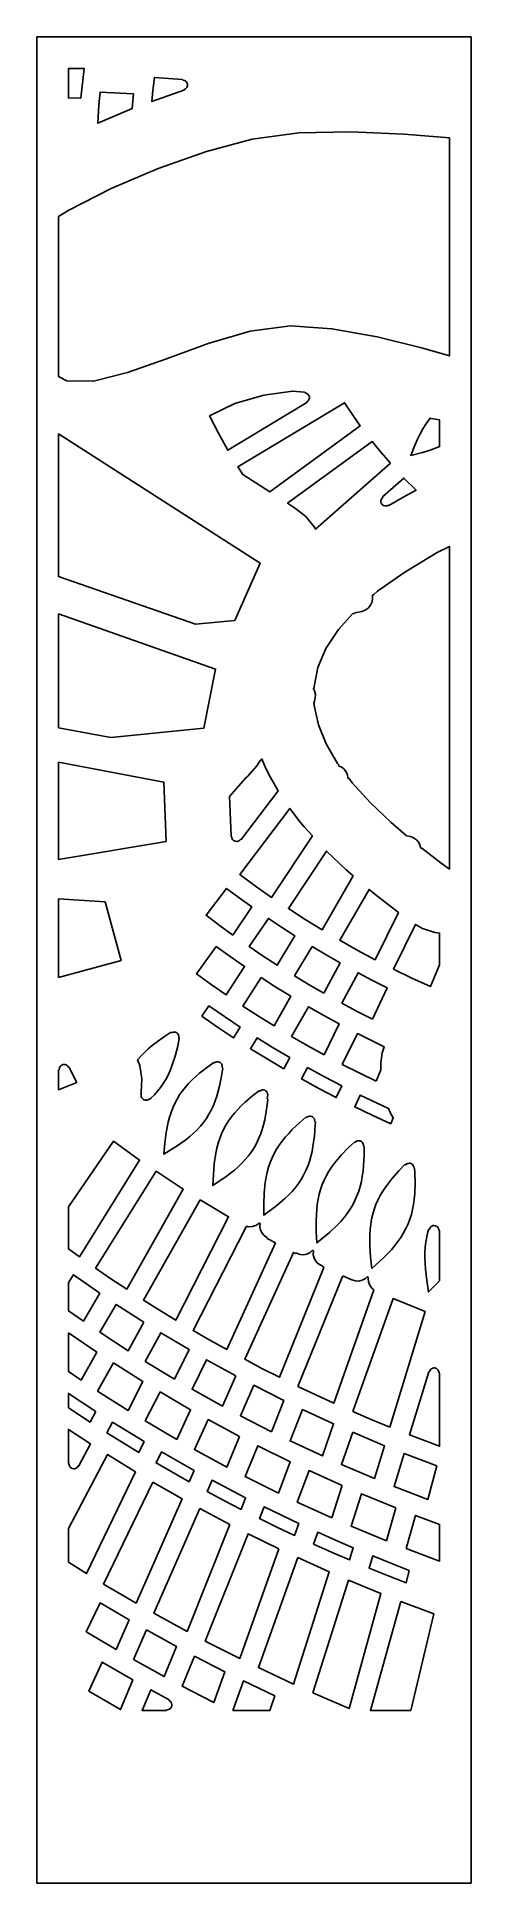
# Model space of a CAD drawing. Extents: x 0 to 400, y 0 to 1700.
import ezdxf

# ---------------------------------------------------------------- set-up
doc = ezdxf.new("R2010")
doc.units = 0
doc.layers.add('CUT', color=1, linetype='CONTINUOUS')
doc.layers.add('OUTLINE', color=7, linetype='CONTINUOUS')

msp = doc.modelspace()

# ---------------------------------------------------------------- linework, layer by layer
at = {"layer": 'CUT'}
for points in [[(29, 1671), (43.47, 1671), (40.42, 1643.71), (29, 1643.82)], [(89.01, 1647.67), (87.82, 1633.96), (56.02, 1620.47), (57.17, 1637.61), (58.21, 1649.16)], [(135.51, 1651.27), (135.5, 1650.82), (105.88, 1640.45), (106.88, 1650.77), (108.28, 1662.72), (134.27, 1660.76), (134.4, 1660.35), (134.58, 1660.2), (135.99, 1659.85), (136.76, 1659.46), (137.43, 1658.93), (138.23, 1657.93), (138.58, 1657.15), (138.77, 1656.31), (138.76, 1655.04), (138.54, 1654.21), (138.16, 1653.43), (137.64, 1652.76), (137, 1652.18), (135.84, 1651.58)], [(68.32, 1560.51), (111.78, 1578.95), (156.32, 1594.54), (198.31, 1605.82), (241.35, 1611.56), (289.21, 1612.57), (338.29, 1610.39), (380, 1607.02), (380, 1406.32), (355.49, 1413.34), (313.35, 1423.8), (271.73, 1431.35), (233.58, 1434.02), (196.49, 1429.06), (157.64, 1417.68), (119.26, 1403.71), (83.44, 1390.92), (52.21, 1382.95), (27.51, 1383.38), (20, 1387.26), (20, 1534.54), (29.36, 1540.58)], [(167.3, 1335.16), (159.15, 1351.11), (182.29, 1362.38), (208.97, 1370.2), (235.48, 1373.74), (246.39, 1372.98), (246.41, 1372.77), (246.69, 1372.42), (248.17, 1372.07), (249.29, 1371.44), (249.92, 1370.86), (250.61, 1369.79), (250.98, 1368.55), (251.01, 1367.71), (250.89, 1366.87), (250.6, 1366.05), (250.15, 1365.33), (249.58, 1364.7), (248.71, 1364.01), (248.61, 1363.8), (248.69, 1363.36), (175.99, 1319.46)], [(290.53, 1352.47), (297.94, 1341.91), (214.62, 1280.97), (189.66, 1296.97), (185.13, 1304.14), (283.46, 1363.21)], [(353.04, 1334.37), (355.55, 1338.97), (358.23, 1343.38), (362.18, 1349.02), (363.49, 1348.64), (371, 1347.31), (371, 1322.77), (365.63, 1320.7), (360.49, 1318.97), (355.22, 1317.4), (344.44, 1314.61), (348.5, 1324.71), (350.7, 1329.61)], [(182.4, 1162.57), (146.24, 1159.33), (20, 1203.1), (20, 1334.47), (205.81, 1215.34)], [(325.61, 1307.39), (256.65, 1246.83), (255.48, 1249), (247.7, 1258.31), (238.19, 1265.85), (230.9, 1270.53), (308.94, 1327.34), (317.12, 1317.26)], [(317.34, 1274.42), (317.8, 1275.14), (318.55, 1275.98), (318.6, 1276.21), (318.45, 1276.62), (338.13, 1293.84), (349.33, 1282.59), (337.99, 1276.63), (324.36, 1268.49), (324.02, 1268.76), (323.79, 1268.78), (322.76, 1268.33), (321.92, 1268.11), (320.62, 1268.12), (319.38, 1268.5), (318.31, 1269.23), (317.73, 1269.89), (317.29, 1270.63), (316.93, 1271.88), (316.94, 1273.17)], [(255.32, 1086.24), (255.05, 1086.57), (255.02, 1086.79), (255.61, 1088.25), (256.5, 1091.39), (256.56, 1094.61), (255.78, 1097.73), (255.32, 1098.56), (254.82, 1099.98), (254.89, 1100.23), (255.06, 1100.42), (255.3, 1100.53), (255.29, 1101.86), (258.82, 1119.36), (266.27, 1136.85), (277.8, 1154.35), (290.65, 1168.62), (292.45, 1168.98), (292.54, 1169.43), (292.92, 1169.69), (299.23, 1170.97), (302.5, 1172.12), (305.3, 1174.09), (307.44, 1176.76), (308.78, 1179.91), (309.2, 1183.31), (309.11, 1183.94), (309.15, 1184.24), (309.05, 1185.7), (309.2, 1186.1), (309.42, 1186.3), (310.46, 1186.54), (313.89, 1189.51), (338.85, 1207.24), (368.77, 1225.12), (380, 1230.89), (380, 933.76), (372.3, 939.28), (354.56, 953.01), (353.86, 952.96), (353.61, 953.11), (353.43, 953.39), (352.99, 955.05), (351.73, 958.06), (349.71, 960.65), (347.08, 962.61), (344.03, 963.81), (340.72, 964.24), (340.54, 964.4), (340.43, 964.66), (340.3, 964.64), (326.25, 976.58), (307.01, 994.92), (290.53, 1013.08), (287.56, 1017.02), (287.13, 1017), (286.75, 1017.28), (286.56, 1017.9), (286.21, 1020.36), (284.9, 1023.37), (282.86, 1025.93), (280.21, 1027.88), (279.09, 1028.31), (278.06, 1028.93), (277.95, 1029.39), (278.06, 1029.65), (276.98, 1031.08), (266.51, 1048.93), (259.3, 1066.67), (255.5, 1084.3), (255.48, 1086.18)], [(20, 1168.8), (164.6, 1117.88), (153.88, 1063.54), (68.15, 1054.96), (20, 1063.85)], [(119.01, 959.03), (20, 942.58), (20, 1032.14), (116.81, 1013.77)], [(179.28, 963.74), (178.86, 963.88), (177.39, 1000.54), (192.05, 1017.54), (194.25, 1019.15), (202.71, 1028.67), (204.73, 1032.25), (207.31, 1035.24), (210.93, 1026.34), (214.75, 1018.59), (222.19, 1005.89), (188.23, 961), (187.82, 961.12), (187.6, 961.05), (186.8, 960.25), (186.11, 959.75), (184.91, 959.26), (184.06, 959.14), (182.77, 959.28), (181.96, 959.58), (181.22, 960.03), (180.33, 960.95), (179.73, 962.1), (179.49, 963.34)], [(242.61, 976.98), (246.1, 972.76), (253.77, 964.31), (216.27, 907.68), (201.45, 918.13), (186.92, 928.84), (233.08, 989.63)], [(247.05, 887.36), (231.68, 897.28), (266.89, 950.27), (284.84, 933.16), (291.3, 927.53), (262.69, 877.71)], [(63, 903.48), (77.74, 849.49), (20, 834.01), (20, 906.42)], [(180.48, 872.95), (168.05, 881.99), (155.82, 891.21), (174.72, 915.99), (186.3, 907.33), (198.06, 898.84)], [(332.97, 893.85), (311.54, 850.27), (295.11, 859.06), (278.94, 868.14), (305.98, 915.07), (311.34, 910.59)], [(208.45, 853.68), (195.61, 862.34), (213.27, 888.27), (225.42, 880.14), (237.75, 872.19), (221.48, 845.2)], [(366.7, 875.25), (371, 874.71), (371, 845.6), (362.71, 825.52), (345.53, 833.4), (328.59, 841.6), (348.9, 882.77), (355.38, 879.04)], [(178.13, 853.1), (191.25, 844.03), (174.45, 817.8), (160.66, 827.41), (147.1, 837.22), (165.23, 862.36)], [(264.39, 819.32), (250.77, 827.21), (237.33, 835.28), (253.68, 862.31), (266.4, 854.75), (279.28, 847.36)], [(206.7, 833.75), (220.23, 825.08), (233.97, 816.6), (218.49, 789.29), (204.05, 798.28), (189.82, 807.48)], [(309.14, 795.41), (294.95, 802.67), (280.94, 810.13), (295.9, 838.22), (309.15, 831.24), (322.56, 824.45)], [(151.86, 798.14), (158.39, 807.72), (172.67, 797.9), (187.17, 788.29), (181.15, 778.32), (166.39, 788.13)], [(249.45, 771.1), (234.58, 779.66), (250.12, 807.02), (264.27, 798.97), (278.6, 791.11), (264.53, 762.76)], [(96.66, 740.6), (94.7, 752.83), (92.75, 757.95), (96.22, 762.05), (99.33, 765.26), (102.63, 768.33), (106.11, 771.28), (109.75, 774.12), (117.42, 779.54), (123.22, 783.24), (123.57, 782.98), (123.8, 782.97), (125.14, 783.53), (126.42, 783.7), (127.68, 783.49), (128.83, 782.93), (129.77, 782.05), (130.42, 780.94), (130.72, 779.69), (130.66, 778.16), (130.75, 777.95), (131.12, 777.72), (129.68, 770.66), (127.33, 761.37), (124.44, 752.47), (122.75, 748.2), (120.86, 744.08), (118.77, 740.1), (116.46, 736.28), (113.93, 732.62), (111.18, 729.13), (108.2, 725.8), (105.01, 722.63), (104.21, 721.92), (103.83, 722.13), (103.6, 722.11), (102.69, 721.49), (101.5, 721.02), (100.63, 720.89), (99.77, 720.94), (98.94, 721.16), (98.16, 721.54), (97.48, 722.06), (96.91, 722.71), (96.48, 723.45), (96.2, 724.27), (96.07, 725.12), (96.2, 726.57), (96.12, 726.78), (95.76, 727.04), (96.07, 728.23)], [(312.5, 738.34), (296.8, 745.99), (281.31, 753.87), (295.45, 782.27), (319.81, 770.18), (318.13, 764.49), (316.91, 755.4), (316.78, 753.07), (316.95, 748.73)], [(227.47, 749.78), (212.03, 758.93), (196.81, 768.3), (202.86, 778.29), (217.81, 769.12), (232.98, 760.17)], [(36.76, 737.27), (20, 730.46), (20, 748.81), (20.41, 748.97), (20.55, 749.16), (20.69, 750.27), (20.94, 751.11), (21.36, 751.87), (21.91, 752.54), (22.96, 753.31), (23.76, 753.63), (25.05, 753.81), (25.92, 753.71), (26.75, 753.45), (27.51, 753.03), (28.46, 752.13), (29.09, 751.2), (29.3, 751.09), (29.73, 751.13)], [(170.23, 754.07), (170.59, 753.29), (170.79, 752.45), (170.81, 750.97), (170.91, 750.76), (171.28, 750.55), (170.14, 743.17), (168.22, 733.69), (167.07, 729.08), (165.75, 724.58), (164.25, 720.2), (162.55, 715.95), (160.64, 711.85), (158.49, 707.89), (156.12, 704.09), (153.51, 700.44), (150.67, 696.95), (147.6, 693.61), (144.32, 690.41), (140.83, 687.36), (137.16, 684.43), (129.36, 678.91), (116.91, 671.21), (117.85, 681.28), (119.15, 691.12), (121.03, 700.6), (122.23, 705.16), (123.64, 709.59), (125.27, 713.87), (127.12, 718), (129.2, 721.97), (131.51, 725.79), (134.06, 729.46), (136.83, 732.98), (139.81, 736.36), (142.99, 739.61), (146.35, 742.74), (149.88, 745.77), (157.35, 751.57), (163.12, 755.64), (163.48, 755.39), (163.71, 755.39), (164.64, 755.87), (165.46, 756.14), (166.73, 756.24), (167.98, 755.97), (168.76, 755.59), (169.43, 755.07)], [(264.98, 742.37), (280.8, 734.1), (275.83, 723.34), (259.72, 731.79), (243.83, 740.47), (249.37, 750.87)], [(211.38, 729.07), (212.13, 728.04), (212.55, 726.83), (212.63, 725.99), (212.27, 722.16), (212.44, 721.75), (212.79, 721.57), (211.61, 712.38), (209.88, 702.88), (208.77, 698.28), (207.47, 693.8), (205.97, 689.43), (204.23, 685.2), (202.27, 681.11), (200.06, 677.17), (197.61, 673.37), (194.92, 669.72), (191.98, 666.21), (188.83, 662.83), (185.46, 659.59), (181.9, 656.47), (174.3, 650.55), (162.11, 642.22), (162.57, 652.43), (163.41, 662.43), (164.83, 672.08), (165.83, 676.74), (167.03, 681.27), (168.46, 685.66), (170.13, 689.91), (172.04, 694.02), (174.18, 697.98), (176.57, 701.79), (179.19, 705.47), (182.03, 709.01), (185.08, 712.43), (188.32, 715.74), (191.73, 718.95), (198.97, 725.15), (204.69, 729.59), (205.08, 729.36), (205.31, 729.37), (206.26, 729.93), (207.05, 730.24), (207.9, 730.39), (208.75, 730.37), (209.98, 730.04), (210.73, 729.62)], [(326.15, 699.09), (309.4, 706.81), (292.87, 714.77), (297.87, 725.55), (324.02, 713.19), (325.47, 709.6), (328.35, 704.65)], [(254.59, 704.97), (255.16, 704.34), (255.6, 703.6), (255.88, 702.8), (256.03, 701.26), (256.16, 701.07), (256.56, 700.89), (256.41, 697.95), (255.62, 688.02), (254.34, 678.36), (253.46, 673.66), (252.37, 669.08), (251.06, 664.6), (249.53, 660.25), (247.74, 656.04), (245.71, 651.95), (243.43, 648), (240.89, 644.2), (238.1, 640.52), (235.08, 636.97), (231.85, 633.55), (228.41, 630.24), (221.03, 623.91), (209.14, 614.95), (209.11, 625.28), (209.46, 635.42), (210.42, 645.24), (211.2, 649.99), (212.19, 654.62), (213.42, 659.12), (214.89, 663.49), (216.61, 667.72), (218.58, 671.81), (220.8, 675.77), (223.26, 679.6), (225.95, 683.3), (228.86, 686.89), (231.97, 690.37), (235.25, 693.77), (242.24, 700.34), (247.89, 705.16), (248.28, 704.95), (248.51, 704.97), (249.44, 705.59), (250.22, 705.93), (251.05, 706.11), (251.91, 706.14), (253.15, 705.87), (253.91, 705.49)], [(29, 622.57), (70.44, 683.1), (94.6, 665.82), (39.11, 576.65), (29, 583.96)], [(299, 682.77), (299.93, 681.91), (300.4, 681.18), (300.81, 679.98), (300.94, 678.88), (301.08, 678.69), (301.49, 678.53), (301.43, 670.4), (300.9, 660.45), (300.42, 655.58), (299.76, 650.8), (298.89, 646.12), (297.8, 641.54), (296.46, 637.08), (294.87, 632.74), (293.03, 628.52), (290.91, 624.43), (288.54, 620.47), (285.92, 616.63), (283.05, 612.91), (279.95, 609.3), (276.64, 605.8), (269.51, 599.08), (257.95, 589.49), (257.41, 599.93), (257.25, 610.2), (257.74, 620.16), (258.29, 624.99), (259.06, 629.71), (260.08, 634.32), (261.35, 638.8), (262.88, 643.15), (264.66, 647.37), (266.71, 651.47), (269, 655.44), (271.53, 659.3), (274.28, 663.06), (277.24, 666.71), (280.39, 670.29), (287.12, 677.24), (292.63, 682.4), (293.03, 682.21), (293.25, 682.24), (294.53, 683.1), (295.33, 683.4), (296.17, 683.55), (297.02, 683.52), (297.85, 683.34)], [(53.96, 566.18), (109.72, 655.46), (134.82, 638.99), (82.7, 546.75), (68.24, 556.39)], [(346.78, 660.7), (347.27, 659.52), (347.45, 658.43), (347.79, 658.13), (348.01, 658.1), (348.17, 654.76), (348.37, 644.58), (348.05, 634.63), (347.62, 629.77), (346.98, 625), (346.1, 620.33), (344.98, 615.76), (343.6, 611.31), (341.94, 606.96), (340.02, 602.73), (337.82, 598.62), (335.36, 594.62), (332.65, 590.73), (329.7, 586.95), (326.54, 583.26), (319.68, 576.15), (308.49, 565.93), (307.42, 576.47), (306.75, 586.84), (306.75, 596.93), (307.06, 601.84), (307.61, 606.65), (308.4, 611.35), (309.46, 615.93), (310.78, 620.39), (312.38, 624.74), (314.23, 628.97), (316.35, 633.09), (318.71, 637.1), (321.3, 641.02), (324.11, 644.85), (327.1, 648.6), (333.55, 655.92), (339.02, 661.56), (339.43, 661.38), (339.66, 661.42), (340.84, 662.31), (341.62, 662.65), (342.88, 662.87), (343.73, 662.81), (344.54, 662.59), (345.32, 662.21), (345.99, 661.69)], [(150.5, 629.14), (176.52, 613.5), (127.96, 518.26), (112.95, 527.42), (98.13, 536.75)], [(212.14, 593.56), (219.69, 589.43), (174.85, 491.26), (159.32, 499.93), (143.95, 508.77), (192.53, 603.72), (192.43, 604.1), (192.5, 604.32), (192.85, 604.61), (193.09, 604.63), (194.15, 604.53), (194.87, 604.35), (198.32, 604.48), (201.59, 605.55), (204.46, 607.49), (204.79, 607.8), (205.27, 607.82), (205.48, 607.68), (205.65, 607.23), (205.49, 604.35), (206.1, 601.33), (207.43, 598.55), (209.4, 596.18), (211.97, 594.34), (212.21, 593.97)], [(370.38, 601.52), (370.45, 600.84), (370.59, 600.65), (371, 600.49), (371, 554.7), (360.7, 544.36), (359.08, 554.97), (357.89, 565.43), (357.38, 575.64), (357.45, 580.61), (357.76, 585.5), (358.33, 590.28), (359.17, 594.96), (360.28, 599.54), (361.05, 602.01), (361.49, 602.04), (361.67, 602.18), (362.14, 603.2), (362.91, 604.23), (363.95, 604.98), (365.17, 605.41), (366.01, 605.49), (367.29, 605.3), (368.46, 604.74), (369.4, 603.87), (370.07, 602.77)], [(264.14, 567.33), (264.08, 566.93), (264.28, 566.83), (223.35, 465.82), (207.3, 473.97), (191.41, 482.3), (236.47, 580.66), (238.56, 579.62), (238.85, 579.9), (239.29, 579.92), (242.4, 578.86), (245.6, 578.63), (248.77, 579.24), (251.67, 580.65), (253.7, 582.4), (254.1, 582.55), (254.31, 582.51), (254.63, 582.22), (254.69, 582.01), (254.61, 578.62), (255.34, 575.63), (256.77, 572.92), (258.83, 570.65), (261.42, 568.93), (263.81, 567.74), (264.04, 567.54)], [(29, 527.09), (29, 552.93), (33.59, 560.1), (57.96, 543.09), (42.91, 517.4)], [(310.56, 546.11), (310.55, 545.65), (310.42, 545.46), (310.08, 545.31), (273.43, 442.01), (256.86, 449.62), (240.46, 457.41), (281.6, 558.64), (281.84, 558.53), (282.11, 558.83), (282.55, 558.87), (290.24, 555.42), (293.38, 554.49), (296.61, 554.39), (299.76, 555.14), (302.61, 556.67), (304.39, 558.29), (304.87, 558.25), (305.17, 557.87), (305.06, 556.92), (305.39, 553.65), (306.56, 550.59), (308.49, 547.93), (310.18, 546.57)], [(98.37, 516.59), (84.18, 490.11), (58.02, 507.17), (73.14, 532.89)], [(291.07, 434.19), (328.09, 538.19), (357.57, 526.33), (325.04, 419.91), (307.98, 426.95)], [(29, 506.81), (55.18, 488.99), (40.66, 463.09), (29, 470.98)], [(126.84, 464.01), (99.81, 480.31), (114.06, 506.83), (140.12, 491.26)], [(70.5, 478.95), (97.64, 461.85), (84, 435.16), (55.92, 453.01)], [(183.2, 467.16), (170.87, 439.16), (142.98, 454.67), (156.32, 481.97)], [(370.78, 469.41), (371, 469.37), (371, 402.19), (343.21, 412.69), (361.05, 470.88), (361.48, 470.91), (361.66, 471.04), (362.35, 472.43), (362.89, 473.08), (363.56, 473.63), (364.74, 474.19), (365.57, 474.35), (366.44, 474.35), (367.29, 474.17), (368.07, 473.85), (368.8, 473.36), (369.41, 472.76), (370.07, 471.65), (370.31, 470.82), (370.45, 469.72)], [(54.25, 434.23), (49, 424.43), (29, 437.65), (29, 450.96)], [(113.48, 452.25), (141.51, 435.93), (128.78, 408.47), (99.77, 425.51)], [(216.25, 415.6), (187.51, 430.28), (199.9, 458.35), (227.59, 444.35)], [(186.76, 411.29), (174.99, 383.07), (145.06, 399.27), (157.86, 426.79)], [(244.77, 436.03), (273.25, 422.86), (262.96, 393.39), (233.38, 407.22)], [(29, 386.51), (29, 417.75), (49.39, 404.4), (38.7, 384.1), (38.49, 384.18), (38.06, 384.06), (37.12, 382.81), (36.46, 382.27), (35.7, 381.85), (34.88, 381.6), (34.01, 381.51), (32.74, 381.69), (31.93, 382.02), (31.57, 382.25), (30.61, 383.11), (29.94, 384.22), (29.69, 385.05), (29.55, 386.16), (29.41, 386.35)], [(98.81, 406.47), (93.89, 396.37), (64.45, 414.52), (69.73, 424.35)], [(290.92, 415.07), (320.17, 402.77), (310.96, 372.59), (280.57, 385.53)], [(29, 295.5), (29, 326.61), (64.9, 394.55), (90.91, 378.6), (45.74, 285.01)], [(144.83, 379.98), (140.26, 369.59), (109.86, 386.9), (114.81, 397.02)], [(222.61, 359.02), (191.78, 374.35), (203.6, 402.63), (233.37, 387.99)], [(338.31, 395.52), (368.31, 384.11), (360.23, 353.26), (329.04, 365.27)], [(281.32, 366.08), (271.6, 336.39), (239.89, 350.8), (250.71, 379.83)], [(106.89, 369.16), (133.68, 353.88), (91.42, 257.78), (61.5, 275.4)], [(172.34, 352.3), (156.74, 360.59), (161.34, 371), (192.3, 354.83), (188.09, 344.15)], [(330.58, 345.61), (321.95, 315.22), (289.37, 328.68), (299.14, 358.44)], [(177.68, 330.28), (138.45, 231.7), (107.64, 248.56), (150.13, 344.85)], [(221.14, 327.79), (205.07, 335.63), (209.3, 346.32), (241.18, 331.07), (237.36, 320.11)], [(271.36, 304.72), (254.83, 312.08), (258.68, 323.06), (275, 315.83), (291.46, 308.75), (288.04, 297.53)], [(340.2, 308.05), (348.87, 338.52), (371, 330.29), (371, 296.54)], [(222.89, 307.83), (186.83, 206.83), (155.15, 222.9), (194.59, 321.68)], [(240.25, 299.68), (269.3, 286.6), (236.54, 183.21), (204, 198.46)], [(343.1, 287.95), (340.09, 276.46), (322.97, 283.16), (306, 290.02), (309.44, 301.28), (326.2, 294.53)], [(254.17, 175.29), (287.1, 278.92), (316.88, 266.62), (287.57, 160.9)], [(72.97, 215.14), (45.52, 231.48), (58.27, 258.03), (84.91, 242.31)], [(335.12, 259.42), (365.61, 247.94), (344.42, 159), (307.19, 159)], [(89.11, 205.84), (101.11, 233.07), (128.49, 217.97), (117.32, 190.13)], [(145.12, 209.1), (173.21, 194.64), (162.85, 166.14), (133.89, 181.21)], [(47.91, 176.74), (60.22, 203.46), (88.51, 187.08), (77.02, 159.73)], [(119.82, 159.55), (119.63, 159.41), (119.47, 159), (96.85, 159), (104.84, 177.94), (121.93, 168.69), (121.87, 168.25), (121.97, 168.05), (123.19, 167.1), (123.74, 166.43), (124.14, 165.66), (124.45, 164.42), (124.38, 163.13), (124.13, 162.3), (123.72, 161.54), (122.86, 160.6), (122.14, 160.12), (121.35, 159.79)], [(180.37, 159), (190.27, 186.16), (219.08, 172.36), (214.71, 159)]]:
    msp.add_lwpolyline(points, close=True, dxfattribs=at)
at = {"layer": 'OUTLINE'}
msp.add_lwpolyline([(0, 0), (400, 0), (400, 1700), (0, 1700)], close=True, dxfattribs=at)

doc.saveas('drawing.dxf')
